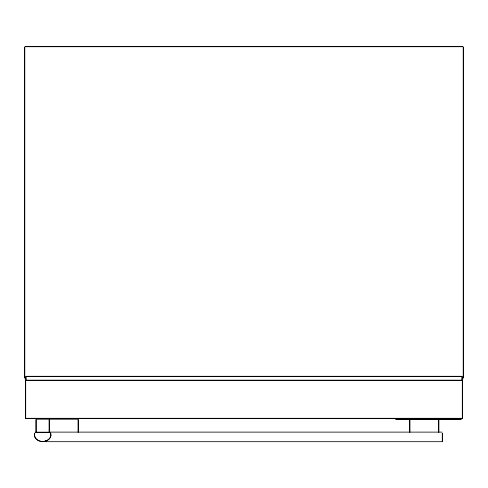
<?xml version="1.0" encoding="UTF-8"?>
<svg xmlns="http://www.w3.org/2000/svg" width="488" height="488" viewBox="0 0 488 488"><rect width="100%" height="100%" fill="white"/><g stroke="black" fill="none" stroke-linecap="round" stroke-linejoin="round"><path stroke-width="0.73" d="M34.587 433.204C33.251 437.095 36.826 440.786 40.504 441.378A10.394 10.394 0 0 0 44.841 441.378C48.519 440.786 52.094 437.095 50.752 433.204M34.758 433.259C33.459 437.053 36.966 440.627 40.541 441.207A10.211 10.211 0 0 0 44.804 441.207C48.379 440.627 51.88 437.053 50.581 433.259M462.301 418.643L462.636 418.308M35.246 432.453L50.099 432.453M462.825 378.359L463.216 378.255M25.175 46.427L462.825 46.427M25.175 46.714L462.825 46.714M26.157 376.297L461.843 376.297M26.157 376.425L461.843 376.425M26.157 380.17L461.843 380.17M26.157 380.506L461.843 380.506M26.157 418.308L461.843 418.308M395.719 418.594L461.209 418.594M26.157 418.643L461.843 418.643M36.698 418.747L48.641 418.747M49.91 418.747L77.598 418.747M395.579 418.838L461.349 418.838M395.719 418.978L461.209 418.978M36.698 419.082L48.641 419.082M49.91 419.082L77.598 419.082M395.719 419.082L461.209 419.082M422.303 419.174L424.145 419.174M424.401 419.174L427.287 419.174M427.622 419.174L429.141 419.174M429.452 419.174L431.874 419.174M432.344 419.174L434.619 419.174M49.782 432.118L442.024 432.118M35.38 432.185L49.959 432.185M45.976 441.677L442.024 441.677M24.784 378.255L25.175 378.359M25.364 418.308L25.699 418.643M463.496 47.098L463.496 377.59M463.216 47.098L463.216 377.59M462.636 380.957L462.636 417.85M462.301 380.957L462.301 417.85M462.148 376.602L462.148 380.536M462.02 376.602L462.02 380.536M442.451 433.259L442.451 441.426M442.274 433.204L442.274 441.61M438.883 419.54L438.883 432.148M438.547 419.54L438.547 432.148M409.95 419.54L409.95 432.148M409.615 419.54L409.615 432.148M78.385 419.54L78.385 432.148M78.049 419.54L78.049 432.148M49.434 419.54L49.434 432.148M49.099 419.54L49.099 432.148M45.726 441.097L45.726 441.61M45.549 440.926L45.549 441.426M36.24 419.54L36.24 432.148M35.905 419.54L35.905 432.148M25.98 376.602L25.98 380.536M25.852 376.602L25.852 380.536M25.699 380.957L25.699 417.85M25.364 380.957L25.364 417.85M24.784 47.098L24.784 377.59M24.504 47.098L24.504 377.59"/></g></svg>
